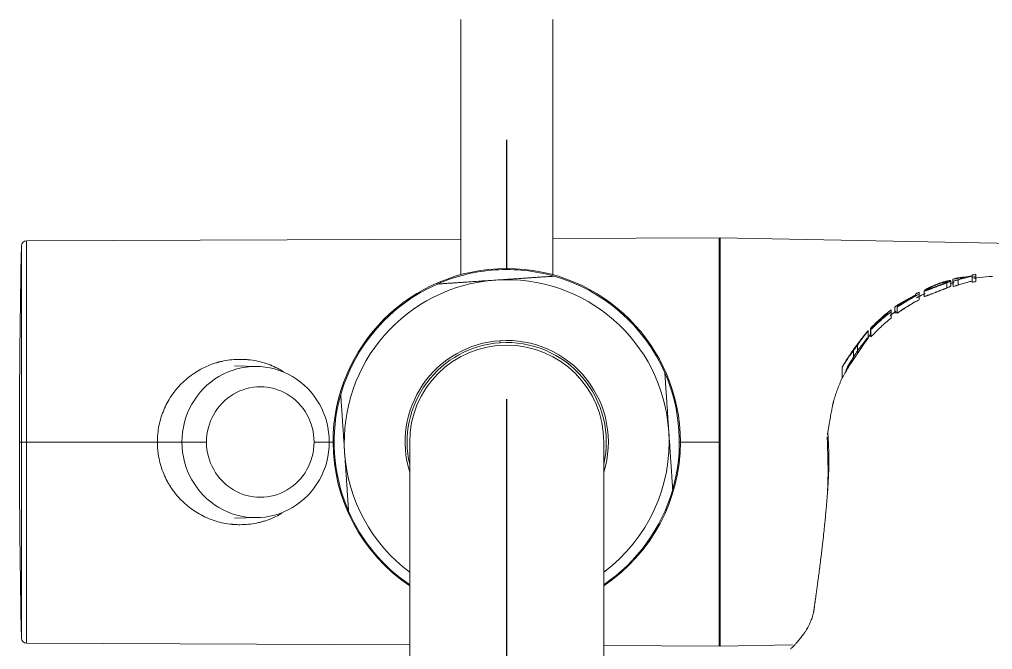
# Model space of a CAD drawing. Header units: millimetres. Extents: x 2433 to 4809, y -10272 to -6912.
# Drawn here: x 3137.1 to 3232.3, y -7269.8 to -7208 of the extents above; entities that cross this region are included whole.
import ezdxf

# ---------------------------------------------------------------- set-up
doc = ezdxf.new("R2010")
doc.units = ezdxf.units.MM
doc.linetypes.add('CENTERX2', pattern=[101.6, 63.5, -12.7, 12.7, -12.7])
doc.layers.add('CENTER', color=1, linetype='CENTERX2')

msp = doc.modelspace()

# ---------------------------------------------------------------- linework, layer by layer
at = {"linetype": 'Continuous', "lineweight": 18, "extrusion": (-1.22465e-16, -1, 0)}
for p, q in [((3180.287, -7208.042), (3180.287, -7233.034)), ((3189.287, -7233.034), (3189.287, -7208.042)), ((3180.287, -7229.553), (3137.775, -7229.739)), ((3205.587, -7229.442), (3189.287, -7229.513)), ((3205.587, -7249.442), (3205.587, -7229.442)), ((3205.687, -7229.442), (3205.687, -7269.44)), ((3246.525, -7230.205), (3205.687, -7229.442)), ((3205.588, -7232.192), (3205.687, -7232.192)), ((3228.444, -7233.994), (3228.444, -7233.489)), ((3228.494, -7234.194), (3228.494, -7233.692)), ((3228.983, -7234.065), (3228.983, -7233.567)), ((3230.338, -7233.786), (3230.338, -7233.295)), ((3230.699, -7233.73), (3230.699, -7233.242)), ((3225.173, -7235.508), (3225.173, -7234.963)), ((3222.419, -7237.299), (3222.419, -7236.684)), ((3222.77, -7236.832), (3222.77, -7236.226)), ((3220.185, -7239.263), (3220.185, -7238.529)), ((3220.384, -7239.056), (3220.384, -7238.337)), ((3220.447, -7239.144), (3220.447, -7238.434)), ((3220.549, -7238.309), (3220.549, -7238.248)), ((3218.748, -7241.346), (3218.748, -7240.478)), ((3219.138, -7240.771), (3219.138, -7239.951)), ((3160.367, -7242.033), (3158.123, -7241.982)), ((3217.632, -7243.226), (3217.632, -7242.124)), ((3175.287, -7249.442), (3175.287, -7279.442)), ((3194.287, -7279.442), (3194.287, -7249.442)), ((3205.587, -7249.442), (3205.587, -7269.442)), ((3158.123, -7256.901), (3160.367, -7256.85)), ((3205.588, -7266.692), (3205.687, -7266.692)), ((3137.775, -7269.144), (3175.287, -7269.308)), ((3194.287, -7269.392), (3205.587, -7269.442)), ((3205.687, -7269.442), (3212.756, -7269.309))]:
    msp.add_line(p, q, dxfattribs=at)
at = {"linetype": 'Continuous', "lineweight": 13, "extrusion": (-1.22465e-16, -1, 0)}
for p, q in [((3137.775, -7249.442), (3137.775, -7229.739)), ((3137.278, -7249.442), (3137.278, -7230.23)), ((3227.888, -7233.84), (3227.888, -7234.348)), ((3184.133, -7239.714), (3184.119, -7239.514)), ((3137.087, -7249.442), (3137.278, -7249.442)), ((3137.278, -7249.442), (3137.278, -7268.654)), ((3137.278, -7249.442), (3137.775, -7249.442)), ((3137.775, -7249.442), (3137.775, -7269.144)), ((3137.775, -7249.442), (3150.587, -7249.442)), ((3152.996, -7249.442), (3150.587, -7249.442)), ((3155.4, -7249.442), (3152.996, -7249.442)), ((3165.93, -7249.442), (3167.47, -7249.442)), ((3167.419, -7249.442), (3167.788, -7249.442)), ((3167.787, -7249.442), (3167.887, -7249.442)), ((3201.787, -7249.442), (3201.687, -7249.442)), ((3201.788, -7249.442), (3205.587, -7249.442)), ((3205.687, -7269.44), (3212.757, -7269.308))]:
    msp.add_line(p, q, dxfattribs=at)
at = {"linetype": 'Continuous', "lineweight": 18}
for centre, radius, start, end in [((3137.778, -7230.239), 0.5, 90.25166, 178.86549), ((4107.412, -7249.442), 970.325, 178.865492, 180), ((3184.787, -7249.442), 16.9, 93.8499, 113.65876), ((3184.787, -7249.442), 16.9, 74.04104, 93.8499), ((3184.787, -7249.442), 9.5, 90, 180), ((3184.787, -7249.442), 9.5, 0, 90), ((3184.787, -7249.442), 16.9, 344.04104, 23.65876), ((3184.787, -7249.442), 16.9, 164.04104, 203.65876), ((4107.412, -7249.442), 970.325, 180, 181.134508), ((3137.778, -7268.644), 0.5, 181.13451, 269.74834)]:
    msp.add_arc(centre, radius, start, end, dxfattribs=at)
at = {"linetype": 'Continuous', "lineweight": 18, "extrusion": (0, 0, -1)}
for radius, start, end in [(17, 0, 180), (16.9, 15.95896, 66.34124), (16.9, 105.95896, 156.34124), (9.75, 86.1501, 193.0026), (9.75, 346.99823, 86.1501), (17, 303.97219, 0), (17, 180, 236.02781), (16.9, 195.95896, 235.79639), (16.9, 304.20364, 336.34124)]:
    msp.add_arc((-3184.787, -7249.442), radius, start, end, dxfattribs=at)
at = {"linetype": 'Continuous', "lineweight": 13}
for start, end in [(93.8499, 183.8499), (3.8499, 93.8499), (306.69006, 3.8499), (183.8499, 233.30912)]:
    msp.add_arc((3184.787, -7249.442), 15.9, start, end, dxfattribs=at)
at = {"linetype": 'Continuous', "lineweight": 13, "extrusion": (0, 0, -1)}
for start, end in [(342.70354, 86.1501), (86.1501, 197.29729)]:
    msp.add_arc((-3184.787, -7249.442), 9.95, start, end, dxfattribs=at)
at = {"linetype": 'Continuous', "lineweight": 18}
for start_param, end_param in [(1.570796, 4.712389), (4.712389, 7.853982)]:
    msp.add_ellipse((3160.207, -7249.442), major_axis=(0, -7.41), ratio=0.973179, start_param=start_param, end_param=end_param, dxfattribs=at)
at = {"linetype": 'Continuous', "lineweight": 13}
for start_param, end_param in [(4.712389, 7.853982), (1.570796, 4.712389)]:
    msp.add_ellipse((3160.665, -7249.442), major_axis=(0, 5.41), ratio=0.973179, start_param=start_param, end_param=end_param, dxfattribs=at)
at = {"linetype": 'Continuous', "lineweight": 18}
for points, knots in [([(3183.72, -7233.577), (3183.468, -7233.594), (3182.965, -7233.628), (3182.461, -7233.662), (3181.957, -7233.696), (3181.706, -7233.713), (3181.202, -7233.747), (3180.951, -7233.764), (3180.573, -7233.789), (3180.448, -7233.798), (3180.197, -7233.815), (3180.072, -7233.823), (3179.884, -7233.836), (3179.822, -7233.84), (3179.697, -7233.848), (3179.634, -7233.852), (3179.448, -7233.865), (3179.324, -7233.873), (3179.14, -7233.886), (3179.079, -7233.89), (3178.957, -7233.898), (3178.897, -7233.902), (3178.777, -7233.91), (3178.718, -7233.914), (3178.601, -7233.922), (3178.543, -7233.926), (3178.43, -7233.933), (3178.374, -7233.937), (3178.295, -7233.943), (3178.269, -7233.944), (3178.219, -7233.948), (3178.195, -7233.949), (3178.149, -7233.952), (3178.128, -7233.954), (3178.098, -7233.956), (3178.089, -7233.956), (3178.071, -7233.958), (3178.054, -7233.959), (3178.04, -7233.96), (3178.028, -7233.96), (3178.023, -7233.961), (3178.01, -7233.962), (3178.006, -7233.962), (3178.006, -7233.962)], [0, 0, 0, 0, 0.125, 0.25, 0.25, 0.375, 0.375, 0.5, 0.5, 0.5625, 0.5625, 0.625, 0.625, 0.65625, 0.65625, 0.6875, 0.6875, 0.75, 0.75, 0.78125, 0.78125, 0.8125, 0.8125, 0.84375, 0.84375, 0.875, 0.875, 0.90625, 0.90625, 0.921875, 0.921875, 0.9375, 0.9375, 0.953125, 0.953125, 0.960938, 0.960938, 0.96875, 0.976563, 0.976563, 0.984375, 0.984375, 1, 1, 1, 1]), ([(3189.434, -7233.193), (3189.434, -7233.193), (3189.429, -7233.193), (3189.419, -7233.194), (3189.416, -7233.194), (3189.411, -7233.194), (3189.408, -7233.195), (3189.399, -7233.195), (3189.392, -7233.196), (3189.368, -7233.197), (3189.35, -7233.199), (3189.309, -7233.201), (3189.287, -7233.203), (3189.241, -7233.206), (3189.217, -7233.208), (3189.178, -7233.21), (3189.166, -7233.211), (3189.139, -7233.213), (3189.126, -7233.214), (3189.059, -7233.218), (3189.003, -7233.222), (3188.89, -7233.23), (3188.832, -7233.233), (3188.714, -7233.241), (3188.655, -7233.245), (3188.534, -7233.253), (3188.473, -7233.258), (3188.35, -7233.266), (3188.289, -7233.27), (3188.105, -7233.282), (3187.981, -7233.291), (3187.734, -7233.307), (3187.609, -7233.316), (3187.36, -7233.332), (3187.236, -7233.341), (3186.986, -7233.358), (3186.861, -7233.366), (3186.61, -7233.383), (3186.485, -7233.391), (3186.234, -7233.408), (3186.108, -7233.417), (3185.731, -7233.442), (3185.48, -7233.459), (3184.977, -7233.493), (3184.474, -7233.527), (3183.971, -7233.561), (3183.72, -7233.577)], [0, 0, 0, 0, 0.015625, 0.015625, 0.019531, 0.019531, 0.023438, 0.023438, 0.03125, 0.03125, 0.046875, 0.046875, 0.0625, 0.0625, 0.078125, 0.078125, 0.085938, 0.085938, 0.09375, 0.09375, 0.125, 0.125, 0.15625, 0.15625, 0.1875, 0.1875, 0.21875, 0.21875, 0.25, 0.25, 0.3125, 0.3125, 0.375, 0.375, 0.4375, 0.4375, 0.5, 0.5, 0.5625, 0.5625, 0.625, 0.625, 0.75, 0.75, 0.875, 1, 1, 1, 1]), ([(3227.888, -7233.84), (3227.854, -7233.853), (3227.782, -7233.881), (3227.701, -7233.912), (3227.637, -7233.936), (3227.615, -7233.945), (3227.57, -7233.962), (3227.546, -7233.971), (3227.475, -7233.997), (3227.426, -7234.015), (3227.326, -7234.052), (3227.274, -7234.071), (3227.195, -7234.101), (3227.168, -7234.111), (3227.114, -7234.131), (3227.087, -7234.141), (3227.006, -7234.171), (3226.951, -7234.191), (3226.87, -7234.221), (3226.843, -7234.231), (3226.789, -7234.252), (3226.762, -7234.262), (3226.682, -7234.292), (3226.629, -7234.311), (3226.527, -7234.35), (3226.478, -7234.369), (3226.417, -7234.391), (3226.405, -7234.396), (3226.381, -7234.405), (3226.369, -7234.409), (3226.334, -7234.423), (3226.311, -7234.431), (3226.243, -7234.456), (3226.201, -7234.472), (3226.14, -7234.494), (3226.121, -7234.501), (3226.083, -7234.515), (3226.064, -7234.522), (3226.011, -7234.541), (3225.979, -7234.553), (3225.919, -7234.573), (3225.891, -7234.582), (3225.853, -7234.595), (3225.841, -7234.599), (3225.818, -7234.606), (3225.808, -7234.609), (3225.757, -7234.623), (3225.726, -7234.631), (3225.691, -7234.637), (3225.681, -7234.638), (3225.669, -7234.639), (3225.665, -7234.639), (3225.659, -7234.638), (3225.656, -7234.638), (3225.642, -7234.633), (3225.641, -7234.625), (3225.65, -7234.612)], [0, 0, 0, 0, 0.044281, 0.088562, 0.088562, 0.110703, 0.110703, 0.132843, 0.132843, 0.177124, 0.177124, 0.221406, 0.221406, 0.243546, 0.243546, 0.265687, 0.265687, 0.309968, 0.309968, 0.332108, 0.332108, 0.354249, 0.354249, 0.39853, 0.39853, 0.442811, 0.442811, 0.453881, 0.453881, 0.464952, 0.464952, 0.487092, 0.487092, 0.531373, 0.531373, 0.553514, 0.553514, 0.575655, 0.575655, 0.619936, 0.619936, 0.664217, 0.664217, 0.686357, 0.686357, 0.708498, 0.708498, 0.79706, 0.79706, 0.841341, 0.841341, 0.863482, 0.863482, 0.885622, 0.885622, 1, 1, 1, 1]), ([(3227.616, -7233.781), (3227.594, -7233.786), (3227.571, -7233.792), (3227.523, -7233.805), (3227.498, -7233.812), (3227.458, -7233.824), (3227.444, -7233.828), (3227.416, -7233.836), (3227.401, -7233.84), (3227.357, -7233.854), (3227.327, -7233.863), (3227.263, -7233.883), (3227.231, -7233.894), (3227.181, -7233.911), (3227.164, -7233.917), (3227.13, -7233.929), (3227.112, -7233.935), (3227.061, -7233.953), (3227.026, -7233.965), (3226.974, -7233.985), (3226.957, -7233.991), (3226.922, -7234.004), (3226.905, -7234.011), (3226.819, -7234.044), (3226.752, -7234.07), (3226.671, -7234.104), (3226.655, -7234.11), (3226.624, -7234.124), (3226.608, -7234.13), (3226.563, -7234.15), (3226.504, -7234.176), (3226.449, -7234.201), (3226.397, -7234.225), (3226.372, -7234.237), (3226.325, -7234.259), (3226.303, -7234.27), (3226.262, -7234.291), (3226.242, -7234.301), (3226.188, -7234.33), (3226.158, -7234.346), (3226.108, -7234.376), (3226.087, -7234.389), (3226.063, -7234.406), (3226.056, -7234.411), (3226.044, -7234.421), (3226.039, -7234.425), (3226.026, -7234.437), (3226.021, -7234.444), (3226.016, -7234.455), (3226.015, -7234.459), (3226.018, -7234.465), (3226.02, -7234.466), (3226.025, -7234.468), (3226.028, -7234.469), (3226.041, -7234.47), (3226.053, -7234.47), (3226.084, -7234.465), (3226.104, -7234.46), (3226.129, -7234.454)], [0, 0, 0, 0, 0.03125, 0.03125, 0.0625, 0.0625, 0.078125, 0.078125, 0.09375, 0.09375, 0.125, 0.125, 0.15625, 0.15625, 0.171875, 0.171875, 0.1875, 0.1875, 0.21875, 0.21875, 0.234375, 0.234375, 0.25, 0.25, 0.3125, 0.3125, 0.328125, 0.328125, 0.34375, 0.34375, 0.375, 0.40625, 0.40625, 0.4375, 0.4375, 0.46875, 0.46875, 0.5, 0.5, 0.5625, 0.5625, 0.625, 0.625, 0.65625, 0.65625, 0.6875, 0.6875, 0.75, 0.75, 0.8125, 0.8125, 0.84375, 0.84375, 0.875, 0.875, 0.9375, 0.9375, 1, 1, 1, 1]), ([(3226.129, -7234.454), (3226.143, -7234.45), (3226.16, -7234.446), (3226.197, -7234.435), (3226.217, -7234.428), (3226.251, -7234.418), (3226.262, -7234.414), (3226.287, -7234.406), (3226.3, -7234.402), (3226.339, -7234.388), (3226.368, -7234.378), (3226.413, -7234.362), (3226.429, -7234.357), (3226.462, -7234.345), (3226.479, -7234.339), (3226.531, -7234.321), (3226.567, -7234.307), (3226.641, -7234.28), (3226.679, -7234.266), (3226.739, -7234.244), (3226.759, -7234.237), (3226.8, -7234.222), (3226.82, -7234.214), (3226.882, -7234.191), (3226.923, -7234.176), (3226.985, -7234.153), (3227.006, -7234.145), (3227.047, -7234.13), (3227.067, -7234.122), (3227.128, -7234.099), (3227.168, -7234.084), (3227.227, -7234.062), (3227.246, -7234.055), (3227.285, -7234.04), (3227.303, -7234.033), (3227.359, -7234.012), (3227.394, -7233.998), (3227.444, -7233.979), (3227.461, -7233.972), (3227.493, -7233.96), (3227.509, -7233.954), (3227.554, -7233.935), (3227.582, -7233.924), (3227.635, -7233.903), (3227.658, -7233.893), (3227.691, -7233.879), (3227.701, -7233.874), (3227.721, -7233.865), (3227.73, -7233.861), (3227.755, -7233.849), (3227.77, -7233.842), (3227.796, -7233.829), (3227.807, -7233.822), (3227.822, -7233.814), (3227.827, -7233.811), (3227.835, -7233.806), (3227.839, -7233.803), (3227.857, -7233.791), (3227.866, -7233.783), (3227.878, -7233.768), (3227.881, -7233.762), (3227.881, -7233.751), (3227.878, -7233.747), (3227.865, -7233.743), (3227.86, -7233.742), (3227.849, -7233.741), (3227.845, -7233.741), (3227.837, -7233.741), (3227.832, -7233.741), (3227.807, -7233.743), (3227.781, -7233.746), (3227.728, -7233.756), (3227.709, -7233.76), (3227.665, -7233.769), (3227.642, -7233.775), (3227.616, -7233.781)], [0, 0, 0, 0, 0.03125, 0.03125, 0.0625, 0.0625, 0.078125, 0.078125, 0.09375, 0.09375, 0.125, 0.125, 0.140625, 0.140625, 0.15625, 0.15625, 0.1875, 0.1875, 0.21875, 0.21875, 0.234375, 0.234375, 0.25, 0.25, 0.28125, 0.28125, 0.296875, 0.296875, 0.3125, 0.3125, 0.34375, 0.34375, 0.359375, 0.359375, 0.375, 0.375, 0.40625, 0.40625, 0.421875, 0.421875, 0.4375, 0.4375, 0.46875, 0.46875, 0.5, 0.5, 0.515625, 0.515625, 0.53125, 0.53125, 0.5625, 0.5625, 0.59375, 0.59375, 0.609375, 0.609375, 0.625, 0.625, 0.6875, 0.6875, 0.75, 0.75, 0.8125, 0.8125, 0.84375, 0.84375, 0.859375, 0.859375, 0.875, 0.875, 0.9375, 0.9375, 0.96875, 0.96875, 1, 1, 1, 1]), ([(3226.286, -7234.248), (3226.324, -7234.23), (3226.362, -7234.213), (3226.443, -7234.177), (3226.525, -7234.141), (3226.611, -7234.105), (3226.677, -7234.078), (3226.699, -7234.069), (3226.744, -7234.051), (3226.767, -7234.042), (3226.834, -7234.015), (3226.879, -7233.998), (3226.97, -7233.963), (3227.016, -7233.946), (3227.074, -7233.925), (3227.085, -7233.921), (3227.108, -7233.913), (3227.12, -7233.909), (3227.154, -7233.897), (3227.177, -7233.889), (3227.245, -7233.865), (3227.29, -7233.85), (3227.377, -7233.822), (3227.419, -7233.808), (3227.482, -7233.789), (3227.503, -7233.783), (3227.543, -7233.771), (3227.563, -7233.765), (3227.621, -7233.748), (3227.659, -7233.737), (3227.712, -7233.723), (3227.73, -7233.718), (3227.764, -7233.709), (3227.78, -7233.705), (3227.829, -7233.693), (3227.86, -7233.685), (3227.917, -7233.672), (3227.944, -7233.666), (3227.982, -7233.658), (3227.994, -7233.656), (3228.017, -7233.651), (3228.051, -7233.645), (3228.08, -7233.64), (3228.131, -7233.633), (3228.159, -7233.631), (3228.193, -7233.629), (3228.203, -7233.629), (3228.216, -7233.63), (3228.219, -7233.631), (3228.227, -7233.631), (3228.23, -7233.632), (3228.244, -7233.635), (3228.25, -7233.639), (3228.253, -7233.651), (3228.25, -7233.657), (3228.239, -7233.669), (3228.235, -7233.674), (3228.226, -7233.681), (3228.223, -7233.683), (3228.216, -7233.688), (3228.212, -7233.691), (3228.191, -7233.704), (3228.169, -7233.717), (3228.113, -7233.745), (3228.079, -7233.761), (3228.026, -7233.783), (3228.015, -7233.788), (3227.992, -7233.798), (3227.956, -7233.813), (3227.916, -7233.829), (3227.888, -7233.84)], [0, 0, 0, 0, 0.03125, 0.03125, 0.0625, 0.09375, 0.09375, 0.109375, 0.109375, 0.125, 0.125, 0.15625, 0.15625, 0.1875, 0.1875, 0.195312, 0.195312, 0.203125, 0.203125, 0.21875, 0.21875, 0.25, 0.25, 0.28125, 0.28125, 0.296875, 0.296875, 0.3125, 0.3125, 0.34375, 0.34375, 0.359375, 0.359375, 0.375, 0.375, 0.40625, 0.40625, 0.4375, 0.4375, 0.453125, 0.453125, 0.46875, 0.5, 0.5, 0.5625, 0.5625, 0.59375, 0.59375, 0.609375, 0.609375, 0.625, 0.625, 0.6875, 0.6875, 0.75, 0.75, 0.78125, 0.78125, 0.796875, 0.796875, 0.8125, 0.8125, 0.875, 0.875, 0.9375, 0.9375, 0.953125, 0.953125, 0.96875, 1, 1, 1, 1]), ([(3228.605, -7233.807), (3228.482, -7233.841), (3228.344, -7233.88), (3228.207, -7233.922), (3228.193, -7233.926)], [0, 0, 0, 0, 0.89875, 1, 1, 1, 1]), ([(3228.444, -7233.489), (3228.483, -7233.479), (3228.523, -7233.468), (3228.602, -7233.446), (3228.642, -7233.436), (3228.761, -7233.405), (3228.841, -7233.385), (3228.921, -7233.365)], [0, 0, 0, 0, 0.250017, 0.250017, 0.500033, 0.500033, 1, 1, 1, 1]), ([(3228.494, -7233.692), (3228.635, -7233.642), (3228.776, -7233.595), (3229.037, -7233.51), (3229.157, -7233.472), (3229.397, -7233.4), (3229.518, -7233.365), (3229.639, -7233.331)], [0, 0, 0, 0, 0.370109, 0.370109, 0.685025, 0.685025, 1, 1, 1, 1]), ([(3228.983, -7233.567), (3228.942, -7233.576), (3228.902, -7233.586), (3228.82, -7233.607), (3228.779, -7233.617), (3228.657, -7233.648), (3228.575, -7233.67), (3228.494, -7233.692)], [0, 0, 0, 0, 0.250017, 0.250017, 0.500035, 0.500035, 1, 1, 1, 1]), ([(3228.921, -7233.365), (3229.001, -7233.354), (3229.082, -7233.343), (3229.244, -7233.323), (3229.325, -7233.314), (3229.568, -7233.289), (3229.73, -7233.274), (3229.892, -7233.262)], [0, 0, 0, 0, 0.250045, 0.250045, 0.500091, 0.500091, 1, 1, 1, 1]), ([(3230.338, -7233.184), (3230.168, -7233.225), (3229.997, -7233.269), (3229.686, -7233.354), (3229.545, -7233.394), (3229.264, -7233.477), (3229.123, -7233.521), (3228.983, -7233.567)], [0, 0, 0, 0, 0.376629, 0.376629, 0.688276, 0.688276, 1, 1, 1, 1]), ([(3228.983, -7234.065), (3229.153, -7234.009), (3229.323, -7233.956), (3229.633, -7233.863), (3229.774, -7233.823), (3230.056, -7233.747), (3230.197, -7233.71), (3230.338, -7233.676)], [0, 0, 0, 0, 0.376921, 0.376921, 0.68842, 0.68842, 1, 1, 1, 1]), ([(3229.892, -7233.262), (3229.929, -7233.252), (3229.966, -7233.243), (3230.041, -7233.224), (3230.078, -7233.214), (3230.189, -7233.186), (3230.264, -7233.168), (3230.338, -7233.15)], [0, 0, 0, 0, 0.250047, 0.250047, 0.500093, 0.500093, 1, 1, 1, 1]), ([(3230.338, -7233.077), (3230.368, -7233.072), (3230.398, -7233.068), (3230.459, -7233.058), (3230.489, -7233.054), (3230.579, -7233.04), (3230.639, -7233.031), (3230.699, -7233.023)], [0, 0, 0, 0, 0.250009, 0.250009, 0.500018, 0.500018, 1, 1, 1, 1]), ([(3230.699, -7233.242), (3230.669, -7233.246), (3230.639, -7233.25), (3230.579, -7233.259), (3230.549, -7233.263), (3230.459, -7233.277), (3230.398, -7233.286), (3230.338, -7233.295)], [0, 0, 0, 0, 0.250009, 0.250009, 0.500018, 0.500018, 1, 1, 1, 1]), ([(3230.338, -7233.786), (3230.398, -7233.776), (3230.459, -7233.767), (3230.549, -7233.753), (3230.579, -7233.748), (3230.639, -7233.739), (3230.669, -7233.735), (3230.699, -7233.73)], [0, 0, 0, 0, 0.499974, 0.499974, 0.749984, 0.749984, 1, 1, 1, 1]), ([(3232.344, -7233.212), (3232.231, -7233.217), (3231.715, -7233.246), (3231.1, -7233.31), (3230.6, -7233.384), (3230.5, -7233.399)], [0, 0, 0, 0, 0.181665, 0.836494, 1, 1, 1, 1]), ([(3230.699, -7233.023), (3230.699, -7233.04), (3230.699, -7233.058), (3230.699, -7233.093), (3230.699, -7233.111), (3230.699, -7233.166), (3230.699, -7233.203), (3230.699, -7233.242)], [0, 0, 0, 0, 0.250002, 0.250002, 0.500003, 0.500003, 1, 1, 1, 1]), ([(3224.812, -7234.943), (3224.842, -7234.927), (3224.872, -7234.911), (3224.932, -7234.879), (3224.962, -7234.864), (3225.052, -7234.817), (3225.113, -7234.785), (3225.173, -7234.755)], [0, 0, 0, 0, 0.250011, 0.250011, 0.500023, 0.500023, 1, 1, 1, 1]), ([(3225.752, -7234.875), (3225.684, -7234.908), (3225.396, -7235.049), (3225.112, -7235.198), (3224.898, -7235.316)], [0, 0, 0, 0, 0.235364, 1, 1, 1, 1]), ([(3225.173, -7234.755), (3225.173, -7234.771), (3225.173, -7234.788), (3225.173, -7234.822), (3225.173, -7234.839), (3225.173, -7234.891), (3225.173, -7234.926), (3225.173, -7234.963)], [0, 0, 0, 0, 0.250002, 0.250002, 0.500003, 0.500003, 1, 1, 1, 1]), ([(3225.648, -7235.154), (3225.647, -7235.155), (3225.646, -7235.157), (3225.644, -7235.16), (3225.644, -7235.162), (3225.644, -7235.166), (3225.644, -7235.167), (3225.647, -7235.171), (3225.65, -7235.173), (3225.663, -7235.177), (3225.679, -7235.176), (3225.714, -7235.169), (3225.728, -7235.166), (3225.752, -7235.16), (3225.76, -7235.158), (3225.778, -7235.152), (3225.788, -7235.149), (3225.818, -7235.14), (3225.841, -7235.133), (3225.891, -7235.115), (3225.918, -7235.106), (3225.963, -7235.09), (3225.979, -7235.084), (3226.012, -7235.072), (3226.029, -7235.065), (3226.082, -7235.046), (3226.119, -7235.031), (3226.199, -7235.001), (3226.241, -7234.985), (3226.308, -7234.959), (3226.33, -7234.95), (3226.365, -7234.936), (3226.377, -7234.932), (3226.401, -7234.922), (3226.413, -7234.918), (3226.474, -7234.894), (3226.523, -7234.875), (3226.625, -7234.835), (3226.677, -7234.815), (3226.757, -7234.784), (3226.784, -7234.773), (3226.838, -7234.752), (3226.865, -7234.742), (3226.946, -7234.711), (3227, -7234.69), (3227.082, -7234.659), (3227.109, -7234.648), (3227.149, -7234.633), (3227.163, -7234.628), (3227.19, -7234.618), (3227.203, -7234.612), (3227.269, -7234.587), (3227.321, -7234.567), (3227.422, -7234.529), (3227.471, -7234.51), (3227.543, -7234.483), (3227.566, -7234.474), (3227.612, -7234.456), (3227.634, -7234.448), (3227.699, -7234.423), (3227.74, -7234.407), (3227.817, -7234.376), (3227.854, -7234.362), (3227.888, -7234.348)], [0, 0, 0, 0, 0.015925, 0.015925, 0.03829, 0.03829, 0.060656, 0.060656, 0.105386, 0.105386, 0.194848, 0.194848, 0.239578, 0.239578, 0.261944, 0.261944, 0.284309, 0.284309, 0.32904, 0.32904, 0.37377, 0.37377, 0.396136, 0.396136, 0.418501, 0.418501, 0.463232, 0.463232, 0.507962, 0.507962, 0.530328, 0.530328, 0.54151, 0.54151, 0.552693, 0.552693, 0.597424, 0.597424, 0.642154, 0.642154, 0.66452, 0.66452, 0.686885, 0.686885, 0.731616, 0.731616, 0.753981, 0.753981, 0.765164, 0.765164, 0.776347, 0.776347, 0.821077, 0.821077, 0.865808, 0.865808, 0.888173, 0.888173, 0.910539, 0.910539, 0.955269, 0.955269, 1, 1, 1, 1]), ([(3225.69, -7234.574), (3225.694, -7234.57), (3225.7, -7234.566), (3225.717, -7234.553), (3225.731, -7234.544), (3225.763, -7234.523), (3225.78, -7234.511), (3225.821, -7234.487), (3225.843, -7234.474), (3225.88, -7234.452), (3225.893, -7234.445), (3225.921, -7234.43), (3225.935, -7234.422), (3225.979, -7234.398), (3226.011, -7234.381), (3226.063, -7234.355), (3226.082, -7234.346), (3226.119, -7234.327), (3226.138, -7234.318), (3226.199, -7234.288), (3226.241, -7234.268), (3226.286, -7234.248)], [0, 0, 0, 0, 0.063419, 0.063419, 0.197216, 0.197216, 0.331014, 0.331014, 0.464811, 0.464811, 0.531709, 0.531709, 0.598608, 0.598608, 0.732405, 0.732405, 0.799304, 0.799304, 0.866203, 0.866203, 1, 1, 1, 1]), ([(3227.888, -7234.348), (3227.945, -7234.325), (3227.994, -7234.304), (3228.057, -7234.276), (3228.076, -7234.268), (3228.103, -7234.255), (3228.111, -7234.251), (3228.127, -7234.244), (3228.134, -7234.24), (3228.17, -7234.222), (3228.191, -7234.21), (3228.224, -7234.188), (3228.236, -7234.179), (3228.246, -7234.167), (3228.248, -7234.164), (3228.25, -7234.161)], [0, 0, 0, 0, 0.225504, 0.225504, 0.338256, 0.338256, 0.394632, 0.394632, 0.451007, 0.451007, 0.676511, 0.676511, 0.902015, 0.902015, 1, 1, 1, 1]), ([(3228.494, -7234.194), (3228.575, -7234.171), (3228.657, -7234.149), (3228.779, -7234.117), (3228.82, -7234.106), (3228.902, -7234.086), (3228.942, -7234.075), (3228.983, -7234.065)], [0, 0, 0, 0, 0.49995, 0.49995, 0.749968, 0.749968, 1, 1, 1, 1]), ([(3223.543, -7235.773), (3223.458, -7235.822), (3223.386, -7235.864), (3223.286, -7235.921), (3223.254, -7235.939), (3223.192, -7235.974), (3223.162, -7235.991), (3223.011, -7236.079), (3222.89, -7236.151), (3222.77, -7236.226)], [0, 0, 0, 0, 0.25, 0.25, 0.375, 0.375, 0.5, 0.5, 1, 1, 1, 1]), ([(3222.995, -7236.799), (3222.994, -7236.801), (3222.993, -7236.802), (3222.991, -7236.807), (3222.992, -7236.809), (3222.998, -7236.809), (3223, -7236.809), (3223.006, -7236.807), (3223.01, -7236.806), (3223.023, -7236.801), (3223.034, -7236.795), (3223.062, -7236.78), (3223.078, -7236.771), (3223.102, -7236.757), (3223.107, -7236.754), (3223.117, -7236.748), (3223.133, -7236.738), (3223.162, -7236.721), (3223.188, -7236.704), (3223.209, -7236.691), (3223.216, -7236.687), (3223.23, -7236.678), (3223.238, -7236.673), (3223.275, -7236.649), (3223.308, -7236.628), (3223.36, -7236.593), (3223.378, -7236.582), (3223.415, -7236.558), (3223.434, -7236.545), (3223.491, -7236.508), (3223.529, -7236.483), (3223.607, -7236.432), (3223.647, -7236.406), (3223.707, -7236.367), (3223.727, -7236.354), (3223.767, -7236.328), (3223.827, -7236.29), (3223.888, -7236.251), (3224.009, -7236.174), (3224.091, -7236.123), (3224.5, -7235.874), (3224.833, -7235.685), (3225.173, -7235.508)], [0, 0, 0, 0, 0.013012, 0.013012, 0.057875, 0.057875, 0.080306, 0.080306, 0.102738, 0.102738, 0.147601, 0.147601, 0.192464, 0.192464, 0.20368, 0.20368, 0.214896, 0.237327, 0.259759, 0.259759, 0.270974, 0.270974, 0.28219, 0.28219, 0.327053, 0.327053, 0.349485, 0.349485, 0.371916, 0.371916, 0.41678, 0.41678, 0.461643, 0.461643, 0.484074, 0.484074, 0.506506, 0.551369, 0.551369, 0.641095, 0.641095, 1, 1, 1, 1]), ([(3225.173, -7234.963), (3225.003, -7235.049), (3224.834, -7235.138), (3224.499, -7235.32), (3224.333, -7235.414), (3224.086, -7235.559), (3223.963, -7235.633), (3223.821, -7235.72), (3223.76, -7235.758), (3223.719, -7235.783), (3223.699, -7235.795), (3223.639, -7235.833), (3223.599, -7235.858), (3223.54, -7235.895), (3223.52, -7235.907), (3223.481, -7235.932), (3223.462, -7235.944), (3223.405, -7235.98), (3223.368, -7236.003), (3223.316, -7236.035), (3223.299, -7236.046), (3223.274, -7236.061), (3223.266, -7236.066), (3223.251, -7236.076), (3223.243, -7236.08), (3223.206, -7236.103), (3223.179, -7236.119), (3223.143, -7236.14), (3223.132, -7236.147), (3223.11, -7236.159), (3223.1, -7236.165), (3223.073, -7236.18), (3223.057, -7236.188), (3223.037, -7236.198), (3223.031, -7236.201), (3223.02, -7236.206), (3223.016, -7236.207), (3223.004, -7236.212), (3222.998, -7236.213), (3222.993, -7236.212), (3222.992, -7236.211), (3222.992, -7236.209), (3222.992, -7236.207), (3222.994, -7236.204), (3222.994, -7236.203), (3222.995, -7236.201)], [0, 0, 0, 0, 0.179537, 0.179537, 0.359074, 0.359074, 0.448843, 0.493727, 0.516169, 0.516169, 0.538611, 0.538611, 0.583496, 0.583496, 0.605938, 0.605938, 0.62838, 0.62838, 0.673264, 0.673264, 0.695706, 0.695706, 0.706927, 0.706927, 0.718148, 0.718148, 0.763033, 0.763033, 0.785475, 0.785475, 0.807917, 0.807917, 0.852801, 0.852801, 0.875243, 0.875243, 0.897686, 0.897686, 0.94257, 0.94257, 0.965012, 0.965012, 0.987454, 0.987454, 1, 1, 1, 1]), ([(3223.051, -7236.146), (3223.053, -7236.144), (3223.056, -7236.142), (3223.066, -7236.133), (3223.075, -7236.126), (3223.102, -7236.103), (3223.123, -7236.087), (3223.158, -7236.059), (3223.171, -7236.05), (3223.197, -7236.03), (3223.211, -7236.019), (3223.254, -7235.988), (3223.284, -7235.965), (3223.333, -7235.931), (3223.35, -7235.919), (3223.384, -7235.895), (3223.402, -7235.883), (3223.455, -7235.845), (3223.492, -7235.821), (3223.604, -7235.745), (3223.681, -7235.695), (3223.761, -7235.644)], [0, 0, 0, 0, 0.020249, 0.020249, 0.085566, 0.085566, 0.216199, 0.216199, 0.281516, 0.281516, 0.346833, 0.346833, 0.477466, 0.477466, 0.542783, 0.542783, 0.6081, 0.6081, 0.738733, 0.738733, 1, 1, 1, 1]), ([(3223.223, -7235.906), (3223.361, -7235.827), (3223.497, -7235.753), (3223.676, -7235.659), (3223.712, -7235.64), (3223.768, -7235.61), (3223.787, -7235.6), (3223.826, -7235.58), (3223.846, -7235.569), (3223.888, -7235.547), (3223.91, -7235.536), (3223.956, -7235.51), (3223.981, -7235.497), (3224.022, -7235.475), (3224.036, -7235.467), (3224.065, -7235.451), (3224.094, -7235.435), (3224.126, -7235.417), (3224.159, -7235.398), (3224.175, -7235.389), (3224.192, -7235.379)], [0, 0, 0, 0, 0.5, 0.5, 0.625, 0.625, 0.6875, 0.6875, 0.75, 0.75, 0.8125, 0.8125, 0.875, 0.875, 0.90625, 0.90625, 0.9375, 0.96875, 0.96875, 1, 1, 1, 1]), ([(3223.437, -7235.889), (3223.416, -7235.905), (3223.4, -7235.918), (3223.385, -7235.932), (3223.382, -7235.934), (3223.377, -7235.939), (3223.375, -7235.941), (3223.369, -7235.947), (3223.364, -7235.953), (3223.363, -7235.957), (3223.365, -7235.958), (3223.365, -7235.958), (3223.368, -7235.958), (3223.369, -7235.958), (3223.378, -7235.956), (3223.389, -7235.951), (3223.411, -7235.94), (3223.415, -7235.938), (3223.425, -7235.932), (3223.43, -7235.93), (3223.447, -7235.92), (3223.459, -7235.914), (3223.486, -7235.898), (3223.501, -7235.89), (3223.525, -7235.876), (3223.533, -7235.871), (3223.55, -7235.861), (3223.558, -7235.856), (3223.584, -7235.84), (3223.603, -7235.829), (3223.631, -7235.812), (3223.641, -7235.806), (3223.66, -7235.794), (3223.67, -7235.788), (3223.72, -7235.758), (3223.76, -7235.733), (3223.842, -7235.683), (3223.884, -7235.658), (3223.967, -7235.607), (3224.092, -7235.532), (3224.218, -7235.458), (3224.386, -7235.361), (3224.471, -7235.313), (3224.641, -7235.219), (3224.726, -7235.172), (3224.812, -7235.126)], [0, 0, 0, 0, 0.0625, 0.0625, 0.078125, 0.078125, 0.09375, 0.09375, 0.125, 0.15625, 0.15625, 0.171875, 0.171875, 0.1875, 0.1875, 0.25, 0.25, 0.265625, 0.265625, 0.28125, 0.28125, 0.3125, 0.3125, 0.34375, 0.34375, 0.359375, 0.359375, 0.375, 0.375, 0.40625, 0.40625, 0.421875, 0.421875, 0.4375, 0.4375, 0.5, 0.5, 0.5625, 0.5625, 0.625, 0.75, 0.75, 0.875, 0.875, 1, 1, 1, 1]), ([(3224.036, -7235.496), (3223.979, -7235.531), (3223.922, -7235.566), (3223.837, -7235.619), (3223.809, -7235.636), (3223.753, -7235.672), (3223.726, -7235.689), (3223.673, -7235.724), (3223.647, -7235.741), (3223.609, -7235.767), (3223.596, -7235.775), (3223.572, -7235.792), (3223.549, -7235.808), (3223.527, -7235.823), (3223.506, -7235.838), (3223.496, -7235.845), (3223.468, -7235.865), (3223.452, -7235.878), (3223.437, -7235.889)], [0, 0, 0, 0, 0.25, 0.25, 0.375, 0.375, 0.5, 0.5, 0.625, 0.625, 0.6875, 0.6875, 0.75, 0.8125, 0.8125, 0.875, 0.875, 1, 1, 1, 1]), ([(3224.812, -7235.678), (3224.641, -7235.773), (3224.472, -7235.87), (3224.263, -7235.995), (3224.221, -7236.02), (3224.138, -7236.071), (3224.055, -7236.123), (3223.972, -7236.174), (3223.89, -7236.226), (3223.849, -7236.252), (3223.767, -7236.304), (3223.727, -7236.33), (3223.668, -7236.368), (3223.648, -7236.38), (3223.611, -7236.404), (3223.593, -7236.415), (3223.566, -7236.432), (3223.558, -7236.437), (3223.541, -7236.448), (3223.532, -7236.453), (3223.509, -7236.467), (3223.486, -7236.481), (3223.466, -7236.493), (3223.459, -7236.497)], [0, 0, 0, 0, 0.354822, 0.354822, 0.443528, 0.443528, 0.532234, 0.620939, 0.620939, 0.709645, 0.709645, 0.79835, 0.79835, 0.842703, 0.842703, 0.887056, 0.887056, 0.909232, 0.909232, 0.931409, 0.931409, 0.975762, 1, 1, 1, 1]), ([(3223.761, -7235.644), (3223.722, -7235.667), (3223.683, -7235.69), (3223.61, -7235.734), (3223.575, -7235.754), (3223.543, -7235.773)], [0, 0, 0, 0, 0.5, 0.5, 1, 1, 1, 1]), ([(3224.812, -7235.056), (3224.746, -7235.091), (3224.681, -7235.127), (3224.551, -7235.198), (3224.486, -7235.235), (3224.292, -7235.345), (3224.163, -7235.42), (3224.036, -7235.496)], [0, 0, 0, 0, 0.250054, 0.250054, 0.500109, 0.500109, 1, 1, 1, 1]), ([(3224.192, -7235.379), (3224.243, -7235.35), (3224.294, -7235.321), (3224.397, -7235.262), (3224.448, -7235.232), (3224.603, -7235.145), (3224.707, -7235.088), (3224.812, -7235.032)], [0, 0, 0, 0, 0.25, 0.25, 0.5, 0.5, 1, 1, 1, 1]), ([(3220.384, -7238.317), (3220.698, -7237.986), (3221.026, -7237.667), (3221.706, -7237.056), (3222.057, -7236.765), (3222.419, -7236.487)], [0, 0, 0, 0, 0.5, 0.5, 1, 1, 1, 1]), ([(3222.058, -7236.793), (3221.763, -7237.032), (3221.475, -7237.28), (3220.916, -7237.795), (3220.646, -7238.062), (3220.384, -7238.337)], [0, 0, 0, 0, 0.5, 0.5, 1, 1, 1, 1]), ([(3222.419, -7236.684), (3222.069, -7236.95), (3221.729, -7237.23), (3221.071, -7237.814), (3220.753, -7238.118), (3220.447, -7238.434)], [0, 0, 0, 0, 0.5, 0.5, 1, 1, 1, 1]), ([(3222.87, -7236.63), (3222.869, -7236.631), (3222.683, -7236.771), (3222.499, -7236.916), (3222.32, -7237.063)], [0, 0, 0, 0, 0.004816, 1, 1, 1, 1]), ([(3222.419, -7236.487), (3222.419, -7236.502), (3222.419, -7236.518), (3222.419, -7236.55), (3222.419, -7236.566), (3222.419, -7236.615), (3222.419, -7236.649), (3222.419, -7236.684)], [0, 0, 0, 0, 0.250002, 0.250002, 0.500004, 0.500004, 1, 1, 1, 1]), ([(3222.77, -7236.226), (3222.807, -7236.198), (3222.844, -7236.171), (3222.92, -7236.117), (3222.957, -7236.091), (3223.071, -7236.011), (3223.147, -7235.958), (3223.223, -7235.906)], [0, 0, 0, 0, 0.250021, 0.250021, 0.500042, 0.500042, 1, 1, 1, 1]), ([(3220.447, -7238.411), (3220.7, -7238.15), (3220.961, -7237.896), (3221.499, -7237.406), (3221.775, -7237.17), (3222.058, -7236.942)], [0, 0, 0, 0, 0.5, 0.5, 1, 1, 1, 1]), ([(3220.447, -7239.144), (3220.751, -7238.811), (3221.067, -7238.49), (3221.726, -7237.874), (3222.067, -7237.58), (3222.419, -7237.299)], [0, 0, 0, 0, 0.5, 0.5, 1, 1, 1, 1]), ([(3220.549, -7238.227), (3220.787, -7237.984), (3221.032, -7237.748), (3221.536, -7237.292), (3221.794, -7237.071), (3222.058, -7236.857)], [0, 0, 0, 0, 0.5, 0.5, 1, 1, 1, 1]), ([(3222.058, -7236.88), (3221.794, -7237.093), (3221.536, -7237.314), (3221.032, -7237.771), (3220.787, -7238.006), (3220.549, -7238.248)], [0, 0, 0, 0, 0.5, 0.5, 1, 1, 1, 1]), ([(3220.185, -7238.529), (3220.009, -7238.75), (3219.833, -7238.978), (3219.484, -7239.451), (3219.31, -7239.696), (3219.138, -7239.951)], [0, 0, 0, 0, 0.5, 0.5, 1, 1, 1, 1]), ([(3219.802, -7238.96), (3219.833, -7238.924), (3219.865, -7238.887), (3219.928, -7238.815), (3219.96, -7238.779), (3220.055, -7238.671), (3220.12, -7238.6), (3220.185, -7238.529)], [0, 0, 0, 0, 0.250023, 0.250023, 0.500046, 0.500046, 1, 1, 1, 1]), ([(3220.481, -7238.817), (3220.187, -7239.144), (3219.658, -7239.778), (3218.989, -7240.71), (3218.476, -7241.527), (3218.157, -7242.097), (3218.004, -7242.391), (3217.97, -7242.456)], [0, 0, 0, 0, 0.297622, 0.558159, 0.7757, 0.950256, 1, 1, 1, 1]), ([(3218.362, -7240.932), (3218.537, -7240.661), (3218.72, -7240.395), (3219.1, -7239.874), (3219.298, -7239.618), (3219.502, -7239.369)], [0, 0, 0, 0, 0.5, 0.5, 1, 1, 1, 1]), ([(3219.398, -7239.515), (3219.234, -7239.719), (3219.076, -7239.926), (3218.767, -7240.347), (3218.618, -7240.561), (3218.473, -7240.779)], [0, 0, 0, 0, 0.5, 0.5, 1, 1, 1, 1]), ([(3218.951, -7240.179), (3218.975, -7240.14), (3219.005, -7240.092), (3219.075, -7239.985), (3219.114, -7239.926), (3219.235, -7239.748), (3219.316, -7239.63), (3219.398, -7239.515)], [0, 0, 0, 0, 0.25, 0.25, 0.5, 0.5, 1, 1, 1, 1]), ([(3219.138, -7240.771), (3219.31, -7240.499), (3219.484, -7240.239), (3219.833, -7239.737), (3220.008, -7239.496), (3220.185, -7239.263)], [0, 0, 0, 0, 0.5, 0.5, 1, 1, 1, 1]), ([(3219.502, -7239.369), (3219.552, -7239.299), (3219.602, -7239.23), (3219.677, -7239.128), (3219.702, -7239.094), (3219.752, -7239.027), (3219.777, -7238.993), (3219.802, -7238.96)], [0, 0, 0, 0, 0.499986, 0.499986, 0.749991, 0.749991, 1, 1, 1, 1]), ([(3218.748, -7240.478), (3218.653, -7240.597), (3218.558, -7240.72), (3218.369, -7240.975), (3218.276, -7241.106), (3218.089, -7241.38), (3217.997, -7241.521), (3217.813, -7241.814), (3217.722, -7241.966), (3217.632, -7242.124)], [0, 0, 0, 0, 0.25, 0.25, 0.5, 0.5, 0.75, 0.75, 1, 1, 1, 1]), ([(3218.473, -7240.779), (3218.555, -7240.668), (3218.637, -7240.562), (3218.761, -7240.406), (3218.802, -7240.355), (3218.881, -7240.26), (3218.919, -7240.216), (3218.951, -7240.179)], [0, 0, 0, 0, 0.5, 0.5, 0.75, 0.75, 1, 1, 1, 1]), ([(3150.587, -7249.442), (3150.587, -7249.171), (3150.601, -7248.903), (3150.654, -7248.371), (3150.694, -7248.108), (3150.798, -7247.587), (3150.863, -7247.328), (3150.961, -7247.008), (3150.982, -7246.944), (3151.024, -7246.817), (3151.046, -7246.754), (3151.114, -7246.565), (3151.163, -7246.441), (3151.316, -7246.074), (3151.429, -7245.836), (3151.679, -7245.373), (3151.815, -7245.147), (3152.035, -7244.819), (3152.111, -7244.711), (3152.27, -7244.498), (3152.351, -7244.394), (3152.602, -7244.089), (3152.778, -7243.896), (3153.148, -7243.526), (3153.341, -7243.351), (3153.645, -7243.101), (3153.748, -7243.02), (3153.907, -7242.903), (3153.96, -7242.864), (3154.068, -7242.787), (3154.123, -7242.75), (3154.398, -7242.566), (3154.624, -7242.43), (3155.086, -7242.181), (3155.324, -7242.068), (3155.81, -7241.865), (3156.059, -7241.775), (3156.377, -7241.678), (3156.474, -7241.649), (3156.571, -7241.623), (3156.636, -7241.606), (3156.668, -7241.597), (3156.831, -7241.556), (3156.962, -7241.526), (3157.355, -7241.447), (3157.882, -7241.369), (3158.414, -7241.342), (3158.815, -7241.341), (3158.949, -7241.345), (3159.151, -7241.355), (3159.218, -7241.359), (3159.319, -7241.366), (3159.353, -7241.369), (3159.42, -7241.375), (3159.723, -7241.403), (3160.02, -7241.448), (3160.542, -7241.552), (3160.799, -7241.617), (3161.18, -7241.734), (3161.306, -7241.775), (3161.494, -7241.843), (3161.588, -7241.878), (3161.681, -7241.915), (3161.743, -7241.94), (3161.773, -7241.952), (3162.051, -7242.068), (3162.289, -7242.182), (3162.664, -7242.383), (3162.804, -7242.464), (3162.941, -7242.548)], [0, 0, 0, 0, 0.046262, 0.046262, 0.092524, 0.092524, 0.138786, 0.138786, 0.150352, 0.150352, 0.161917, 0.161917, 0.185048, 0.185048, 0.23131, 0.23131, 0.277572, 0.277572, 0.300703, 0.300703, 0.323834, 0.323834, 0.370096, 0.370096, 0.416358, 0.416358, 0.439489, 0.439489, 0.451055, 0.451055, 0.46262, 0.46262, 0.508882, 0.508882, 0.555144, 0.555144, 0.601406, 0.601406, 0.612972, 0.618755, 0.618755, 0.624537, 0.624537, 0.647668, 0.647668, 0.69393, 0.740192, 0.740192, 0.763323, 0.763323, 0.774889, 0.774889, 0.780672, 0.780672, 0.786454, 0.832716, 0.832716, 0.878979, 0.878979, 0.90211, 0.90211, 0.913675, 0.919458, 0.919458, 0.925241, 0.925241, 0.971503, 0.971503, 1, 1, 1, 1]), ([(3217.632, -7243.226), (3217.808, -7242.863), (3217.99, -7242.529), (3218.27, -7242.061), (3218.364, -7241.91), (3218.555, -7241.62), (3218.651, -7241.481), (3218.748, -7241.346)], [0, 0, 0, 0, 0.5, 0.5, 0.75, 0.75, 1, 1, 1, 1]), ([(3217.632, -7242.124), (3217.665, -7242.062), (3217.698, -7242.001), (3217.765, -7241.879), (3217.799, -7241.819), (3217.902, -7241.637), (3217.972, -7241.517), (3218.043, -7241.398)], [0, 0, 0, 0, 0.250049, 0.250049, 0.500099, 0.500099, 1, 1, 1, 1]), ([(3218.748, -7241.346), (3218.811, -7241.249), (3218.875, -7241.152), (3218.972, -7241.009), (3219.005, -7240.961), (3219.071, -7240.866), (3219.104, -7240.819), (3219.138, -7240.771)], [0, 0, 0, 0, 0.499901, 0.499901, 0.749937, 0.749937, 1, 1, 1, 1]), ([(3200.652, -7248.374), (3200.635, -7248.122), (3200.601, -7247.619), (3200.567, -7247.115), (3200.533, -7246.611), (3200.516, -7246.36), (3200.482, -7245.856), (3200.465, -7245.605), (3200.44, -7245.228), (3200.431, -7245.102), (3200.415, -7244.851), (3200.406, -7244.726), (3200.393, -7244.538), (3200.389, -7244.476), (3200.381, -7244.351), (3200.377, -7244.289), (3200.364, -7244.102), (3200.356, -7243.978), (3200.343, -7243.794), (3200.339, -7243.733), (3200.331, -7243.611), (3200.327, -7243.551), (3200.319, -7243.431), (3200.315, -7243.372), (3200.307, -7243.255), (3200.303, -7243.197), (3200.296, -7243.084), (3200.292, -7243.028), (3200.287, -7242.949), (3200.285, -7242.923), (3200.281, -7242.873), (3200.28, -7242.849), (3200.277, -7242.804), (3200.275, -7242.782), (3200.273, -7242.752), (3200.273, -7242.743), (3200.271, -7242.725), (3200.27, -7242.708), (3200.269, -7242.694), (3200.269, -7242.682), (3200.268, -7242.677), (3200.267, -7242.664), (3200.267, -7242.66), (3200.267, -7242.66)], [0, 0, 0, 0, 0.125, 0.25, 0.25, 0.375, 0.375, 0.5, 0.5, 0.5625, 0.5625, 0.625, 0.625, 0.65625, 0.65625, 0.6875, 0.6875, 0.75, 0.75, 0.78125, 0.78125, 0.8125, 0.8125, 0.84375, 0.84375, 0.875, 0.875, 0.90625, 0.90625, 0.921875, 0.921875, 0.9375, 0.9375, 0.953125, 0.953125, 0.960937, 0.960937, 0.96875, 0.976562, 0.976562, 0.984375, 0.984375, 1, 1, 1, 1]), ([(3217.704, -7242.999), (3217.693, -7243.024), (3217.658, -7243.097), (3217.603, -7243.219), (3217.538, -7243.365), (3217.475, -7243.51), (3217.414, -7243.655), (3217.354, -7243.799), (3217.296, -7243.943), (3217.24, -7244.087), (3217.186, -7244.23), (3217.133, -7244.373), (3217.082, -7244.515), (3217.032, -7244.657), (3216.984, -7244.798), (3216.938, -7244.938), (3216.893, -7245.078), (3216.85, -7245.217), (3216.819, -7245.319), (3216.803, -7245.374), (3216.8, -7245.383)], [0, 0, 0, 0, 0.032429, 0.095257, 0.157681, 0.219701, 0.281317, 0.342529, 0.403337, 0.463742, 0.523744, 0.583342, 0.642536, 0.701327, 0.759714, 0.817698, 0.875278, 0.932454, 0.989227, 1, 1, 1, 1]), ([(3168.539, -7244.795), (3168.539, -7244.795), (3168.539, -7244.8), (3168.54, -7244.81), (3168.54, -7244.813), (3168.54, -7244.818), (3168.541, -7244.821), (3168.541, -7244.83), (3168.542, -7244.837), (3168.543, -7244.861), (3168.544, -7244.879), (3168.547, -7244.92), (3168.549, -7244.942), (3168.552, -7244.988), (3168.553, -7245.013), (3168.556, -7245.051), (3168.557, -7245.063), (3168.559, -7245.09), (3168.56, -7245.103), (3168.564, -7245.17), (3168.568, -7245.226), (3168.575, -7245.339), (3168.579, -7245.397), (3168.587, -7245.515), (3168.591, -7245.574), (3168.599, -7245.695), (3168.604, -7245.756), (3168.612, -7245.879), (3168.616, -7245.94), (3168.628, -7246.124), (3168.637, -7246.248), (3168.653, -7246.495), (3168.662, -7246.62), (3168.678, -7246.869), (3168.687, -7246.993), (3168.704, -7247.243), (3168.712, -7247.368), (3168.729, -7247.619), (3168.737, -7247.744), (3168.754, -7247.995), (3168.763, -7248.121), (3168.788, -7248.498), (3168.805, -7248.749), (3168.839, -7249.252), (3168.873, -7249.755), (3168.906, -7250.258), (3168.923, -7250.509)], [0, 0, 0, 0, 0.015625, 0.015625, 0.019531, 0.019531, 0.023437, 0.023437, 0.03125, 0.03125, 0.046875, 0.046875, 0.0625, 0.0625, 0.078125, 0.078125, 0.085938, 0.085938, 0.09375, 0.09375, 0.125, 0.125, 0.15625, 0.15625, 0.1875, 0.1875, 0.21875, 0.21875, 0.25, 0.25, 0.3125, 0.3125, 0.375, 0.375, 0.4375, 0.4375, 0.5, 0.5, 0.5625, 0.5625, 0.625, 0.625, 0.75, 0.75, 0.875, 1, 1, 1, 1]), ([(3201.036, -7254.088), (3201.036, -7254.088), (3201.036, -7254.084), (3201.035, -7254.073), (3201.035, -7254.07), (3201.035, -7254.065), (3201.034, -7254.062), (3201.034, -7254.053), (3201.033, -7254.046), (3201.032, -7254.022), (3201.03, -7254.004), (3201.028, -7253.963), (3201.026, -7253.941), (3201.023, -7253.895), (3201.021, -7253.871), (3201.019, -7253.833), (3201.018, -7253.82), (3201.016, -7253.793), (3201.015, -7253.78), (3201.011, -7253.713), (3201.007, -7253.657), (3200.999, -7253.544), (3200.996, -7253.486), (3200.988, -7253.368), (3200.984, -7253.309), (3200.976, -7253.188), (3200.971, -7253.127), (3200.963, -7253.005), (3200.959, -7252.943), (3200.947, -7252.759), (3200.938, -7252.635), (3200.922, -7252.388), (3200.913, -7252.263), (3200.897, -7252.015), (3200.888, -7251.89), (3200.871, -7251.64), (3200.863, -7251.515), (3200.846, -7251.264), (3200.838, -7251.139), (3200.821, -7250.888), (3200.812, -7250.762), (3200.787, -7250.385), (3200.77, -7250.134), (3200.736, -7249.631), (3200.702, -7249.128), (3200.669, -7248.625), (3200.652, -7248.374)], [0, 0, 0, 0, 0.015625, 0.015625, 0.019531, 0.019531, 0.023437, 0.023437, 0.03125, 0.03125, 0.046875, 0.046875, 0.0625, 0.0625, 0.078125, 0.078125, 0.085938, 0.085938, 0.09375, 0.09375, 0.125, 0.125, 0.15625, 0.15625, 0.1875, 0.1875, 0.21875, 0.21875, 0.25, 0.25, 0.3125, 0.3125, 0.375, 0.375, 0.4375, 0.4375, 0.5, 0.5, 0.5625, 0.5625, 0.625, 0.625, 0.75, 0.75, 0.875, 1, 1, 1, 1]), ([(3216.224, -7248.535), (3216.227, -7248.574), (3216.233, -7248.662), (3216.242, -7248.795), (3216.249, -7248.917), (3216.254, -7249.014), (3216.26, -7249.123), (3216.266, -7249.244), (3216.272, -7249.377), (3216.279, -7249.525), (3216.286, -7249.687), (3216.293, -7249.864), (3216.301, -7250.058), (3216.308, -7250.269), (3216.316, -7250.523), (3216.322, -7250.82), (3216.325, -7251.153), (3216.324, -7251.486), (3216.32, -7251.813), (3216.312, -7252.132), (3216.301, -7252.441), (3216.289, -7252.735), (3216.276, -7253.014), (3216.258, -7253.352), (3216.233, -7253.765), (3216.199, -7254.273), (3216.16, -7254.803), (3216.116, -7255.356), (3216.066, -7255.93), (3216.011, -7256.527), (3215.953, -7257.126), (3215.887, -7257.776), (3215.807, -7258.536), (3215.699, -7259.502), (3215.558, -7260.696), (3215.419, -7261.803), (3215.3, -7262.705), (3215.223, -7263.282), (3215.153, -7263.797), (3215.091, -7264.248), (3215.039, -7264.63), (3215.002, -7264.898), (3214.978, -7265.073), (3214.963, -7265.18), (3214.948, -7265.288), (3214.933, -7265.397), (3214.918, -7265.506), (3214.903, -7265.615), (3214.89, -7265.706), (3214.879, -7265.78), (3214.87, -7265.838), (3214.861, -7265.9), (3214.85, -7265.965), (3214.838, -7266.034), (3214.824, -7266.108), (3214.805, -7266.2), (3214.777, -7266.326), (3214.717, -7266.553), (3214.618, -7266.85), (3214.479, -7267.183), (3214.34, -7267.466), (3214.213, -7267.697), (3214.105, -7267.876), (3214.01, -7268.025), (3213.917, -7268.166), (3213.81, -7268.318), (3213.692, -7268.479), (3213.56, -7268.65), (3213.413, -7268.829), (3213.252, -7269.017), (3213.073, -7269.214), (3212.877, -7269.42), (3212.705, -7269.591), (3212.598, -7269.694), (3212.566, -7269.725)], [0, 0, 0, 0, 0.028618, 0.058289, 0.071943, 0.086119, 0.100815, 0.11603, 0.131761, 0.148007, 0.164766, 0.182035, 0.199815, 0.218102, 0.236897, 0.262458, 0.286564, 0.309222, 0.330437, 0.350214, 0.368559, 0.385476, 0.400969, 0.41504, 0.440415, 0.465798, 0.491192, 0.516602, 0.542031, 0.567483, 0.592961, 0.615869, 0.64514, 0.680797, 0.722876, 0.771426, 0.791875, 0.810111, 0.826125, 0.839913, 0.851468, 0.860786, 0.863974, 0.867162, 0.870352, 0.873542, 0.876734, 0.879927, 0.88312, 0.884704, 0.886399, 0.888204, 0.89012, 0.892146, 0.894282, 0.896602, 0.90032, 0.905437, 0.91667, 0.926396, 0.934612, 0.941316, 0.946509, 0.950188, 0.954344, 0.958768, 0.96346, 0.96842, 0.973649, 0.979146, 0.984911, 0.990944, 0.997246, 1, 1, 1, 1]), ([(3216.189, -7254.402), (3216.194, -7254.279), (3216.205, -7254.03), (3216.219, -7253.655), (3216.231, -7253.269), (3216.24, -7252.872), (3216.244, -7252.469), (3216.244, -7252.063), (3216.239, -7251.658), (3216.233, -7251.309), (3216.225, -7251.014), (3216.219, -7250.77), (3216.212, -7250.534), (3216.206, -7250.309), (3216.201, -7250.096), (3216.196, -7249.895), (3216.191, -7249.708), (3216.188, -7249.573), (3216.186, -7249.482), (3216.184, -7249.427), (3216.183, -7249.375), (3216.182, -7249.326), (3216.18, -7249.28), (3216.179, -7249.236), (3216.178, -7249.195), (3216.177, -7249.156), (3216.176, -7249.12), (3216.175, -7249.086), (3216.174, -7249.062), (3216.173, -7249.048), (3216.173, -7249.045)], [0, 0, 0, 0, 0.041004, 0.084618, 0.131726, 0.18234, 0.236474, 0.294141, 0.355352, 0.420121, 0.464092, 0.509059, 0.555026, 0.601993, 0.649959, 0.698923, 0.748883, 0.799834, 0.818172, 0.836374, 0.854439, 0.872368, 0.89016, 0.907814, 0.925332, 0.942712, 0.959954, 0.977058, 0.994023, 1, 1, 1, 1]), ([(3162.767, -7256.44), (3162.687, -7256.486), (3162.607, -7256.531), (3162.294, -7256.699), (3162.058, -7256.812), (3161.573, -7257.015), (3161.324, -7257.105), (3161.006, -7257.203), (3160.909, -7257.231), (3160.812, -7257.258), (3160.748, -7257.275), (3160.715, -7257.284), (3160.552, -7257.325), (3160.422, -7257.355), (3160.029, -7257.434), (3159.503, -7257.514), (3158.971, -7257.541), (3158.57, -7257.542), (3158.436, -7257.539), (3158.234, -7257.529), (3158.167, -7257.525), (3158.066, -7257.518), (3158.032, -7257.515), (3157.965, -7257.509), (3157.662, -7257.482), (3157.364, -7257.437), (3156.842, -7257.333), (3156.584, -7257.268), (3156.203, -7257.152), (3156.077, -7257.11), (3155.889, -7257.043), (3155.826, -7257.02), (3155.702, -7256.971), (3155.64, -7256.947), (3155.331, -7256.818), (3155.092, -7256.705), (3154.628, -7256.456), (3154.402, -7256.32), (3153.966, -7256.029), (3153.755, -7255.872), (3153.5, -7255.662), (3153.449, -7255.62), (3153.349, -7255.534), (3153.201, -7255.403), (3153.058, -7255.267), (3152.78, -7254.989), (3152.604, -7254.796), (3152.271, -7254.393), (3152.115, -7254.183), (3151.894, -7253.855), (3151.823, -7253.743), (3151.72, -7253.573), (3151.686, -7253.515), (3151.62, -7253.4), (3151.588, -7253.342), (3151.431, -7253.05), (3151.317, -7252.812), (3151.114, -7252.326), (3151.024, -7252.078), (3150.868, -7251.571), (3150.802, -7251.312), (3150.735, -7250.982), (3150.723, -7250.916), (3150.699, -7250.783), (3150.666, -7250.584), (3150.641, -7250.383), (3150.601, -7249.982), (3150.587, -7249.712), (3150.587, -7249.442)], [0, 0, 0, 0, 0.01644, 0.01644, 0.063276, 0.063276, 0.110112, 0.110112, 0.121821, 0.127676, 0.127676, 0.13353, 0.13353, 0.156948, 0.156948, 0.203784, 0.250621, 0.250621, 0.274039, 0.274039, 0.285748, 0.285748, 0.291602, 0.291602, 0.297457, 0.344293, 0.344293, 0.391129, 0.391129, 0.414547, 0.414547, 0.426256, 0.426256, 0.437965, 0.437965, 0.484802, 0.484802, 0.531638, 0.531638, 0.578474, 0.578474, 0.590183, 0.590183, 0.601892, 0.62531, 0.62531, 0.672147, 0.672147, 0.718983, 0.718983, 0.742401, 0.742401, 0.75411, 0.75411, 0.765819, 0.765819, 0.812655, 0.812655, 0.859491, 0.859491, 0.906328, 0.906328, 0.918037, 0.918037, 0.929746, 0.953164, 0.953164, 1, 1, 1, 1]), ([(3168.923, -7250.509), (3168.94, -7250.761), (3168.974, -7251.265), (3169.008, -7251.768), (3169.042, -7252.272), (3169.059, -7252.523), (3169.093, -7253.027), (3169.11, -7253.278), (3169.135, -7253.656), (3169.144, -7253.781), (3169.16, -7254.032), (3169.169, -7254.157), (3169.181, -7254.345), (3169.186, -7254.408), (3169.194, -7254.532), (3169.198, -7254.595), (3169.211, -7254.781), (3169.219, -7254.905), (3169.232, -7255.089), (3169.236, -7255.15), (3169.244, -7255.272), (3169.248, -7255.332), (3169.256, -7255.452), (3169.26, -7255.511), (3169.268, -7255.628), (3169.272, -7255.686), (3169.279, -7255.8), (3169.283, -7255.855), (3169.288, -7255.934), (3169.29, -7255.96), (3169.294, -7256.01), (3169.295, -7256.034), (3169.298, -7256.08), (3169.3, -7256.101), (3169.302, -7256.131), (3169.302, -7256.141), (3169.304, -7256.158), (3169.305, -7256.175), (3169.306, -7256.189), (3169.306, -7256.201), (3169.307, -7256.206), (3169.308, -7256.219), (3169.308, -7256.223), (3169.308, -7256.223)], [0, 0, 0, 0, 0.125, 0.25, 0.25, 0.375, 0.375, 0.5, 0.5, 0.5625, 0.5625, 0.625, 0.625, 0.65625, 0.65625, 0.6875, 0.6875, 0.75, 0.75, 0.78125, 0.78125, 0.8125, 0.8125, 0.84375, 0.84375, 0.875, 0.875, 0.90625, 0.90625, 0.921875, 0.921875, 0.9375, 0.9375, 0.953125, 0.953125, 0.960937, 0.960937, 0.96875, 0.976562, 0.976562, 0.984375, 0.984375, 1, 1, 1, 1])]:
    msp.add_open_spline(points, degree=3, knots=knots, dxfattribs=at)
for points, degree in [([(3228.25, -7234.187), (3228.25, -7233.652)], 1), ([(3229.639, -7233.331), (3229.24, -7233.368), (3228.842, -7233.42), (3228.444, -7233.489)], 3), ([(3230.338, -7233.15), (3230.338, -7233.125), (3230.338, -7233.101), (3230.338, -7233.077)], 3), ([(3230.338, -7233.295), (3230.338, -7233.257), (3230.338, -7233.22), (3230.338, -7233.184)], 3), ([(3225.648, -7234.612), (3225.648, -7235.156)], 1), ([(3228.444, -7233.994), (3228.461, -7233.991), (3228.477, -7233.988), (3228.494, -7233.985)], 3), ([(3224.812, -7235.032), (3224.812, -7235.002), (3224.812, -7234.972), (3224.812, -7234.943)], 3), ([(3224.812, -7235.126), (3224.812, -7235.103), (3224.812, -7235.079), (3224.812, -7235.056)], 3), ([(3222.058, -7236.857), (3222.058, -7236.835), (3222.058, -7236.814), (3222.058, -7236.793)], 3), ([(3222.77, -7236.832), (3222.844, -7236.783), (3222.919, -7236.735), (3222.995, -7236.688)], 3), ([(3222.995, -7236.198), (3222.995, -7236.803)], 1), ([(3222.058, -7236.942), (3222.058, -7236.921), (3222.058, -7236.9), (3222.058, -7236.88)], 3), ([(3220.384, -7238.337), (3220.384, -7238.33), (3220.384, -7238.323), (3220.384, -7238.317)], 3), ([(3220.447, -7238.434), (3220.447, -7238.426), (3220.447, -7238.419), (3220.447, -7238.411)], 3), ([(3220.549, -7238.248), (3220.549, -7238.241), (3220.549, -7238.234), (3220.549, -7238.227)], 3), ([(3220.384, -7239.056), (3220.404, -7239.034), (3220.425, -7239.011), (3220.445, -7238.988)], 3), ([(3219.138, -7239.951), (3219.004, -7240.124), (3218.875, -7240.3), (3218.748, -7240.478)], 3), ([(3218.043, -7241.398), (3218.149, -7241.236), (3218.255, -7241.081), (3218.362, -7240.932)], 3), ([(3216.801, -7245.391), (3216.544, -7246.451), (3216.189, -7248.712)], 2), ([(3216.149, -7248.928), (3216.142, -7249.025), (3216.142, -7249.121), (3216.149, -7249.218)], 3)]:
    msp.add_open_spline(points, degree=degree, dxfattribs=at)
at = {"layer": 'CENTER'}
msp.add_line((3184.787, -7715.135), (3184.787, -7172.942), dxfattribs=at)

doc.saveas('drawing.dxf')
